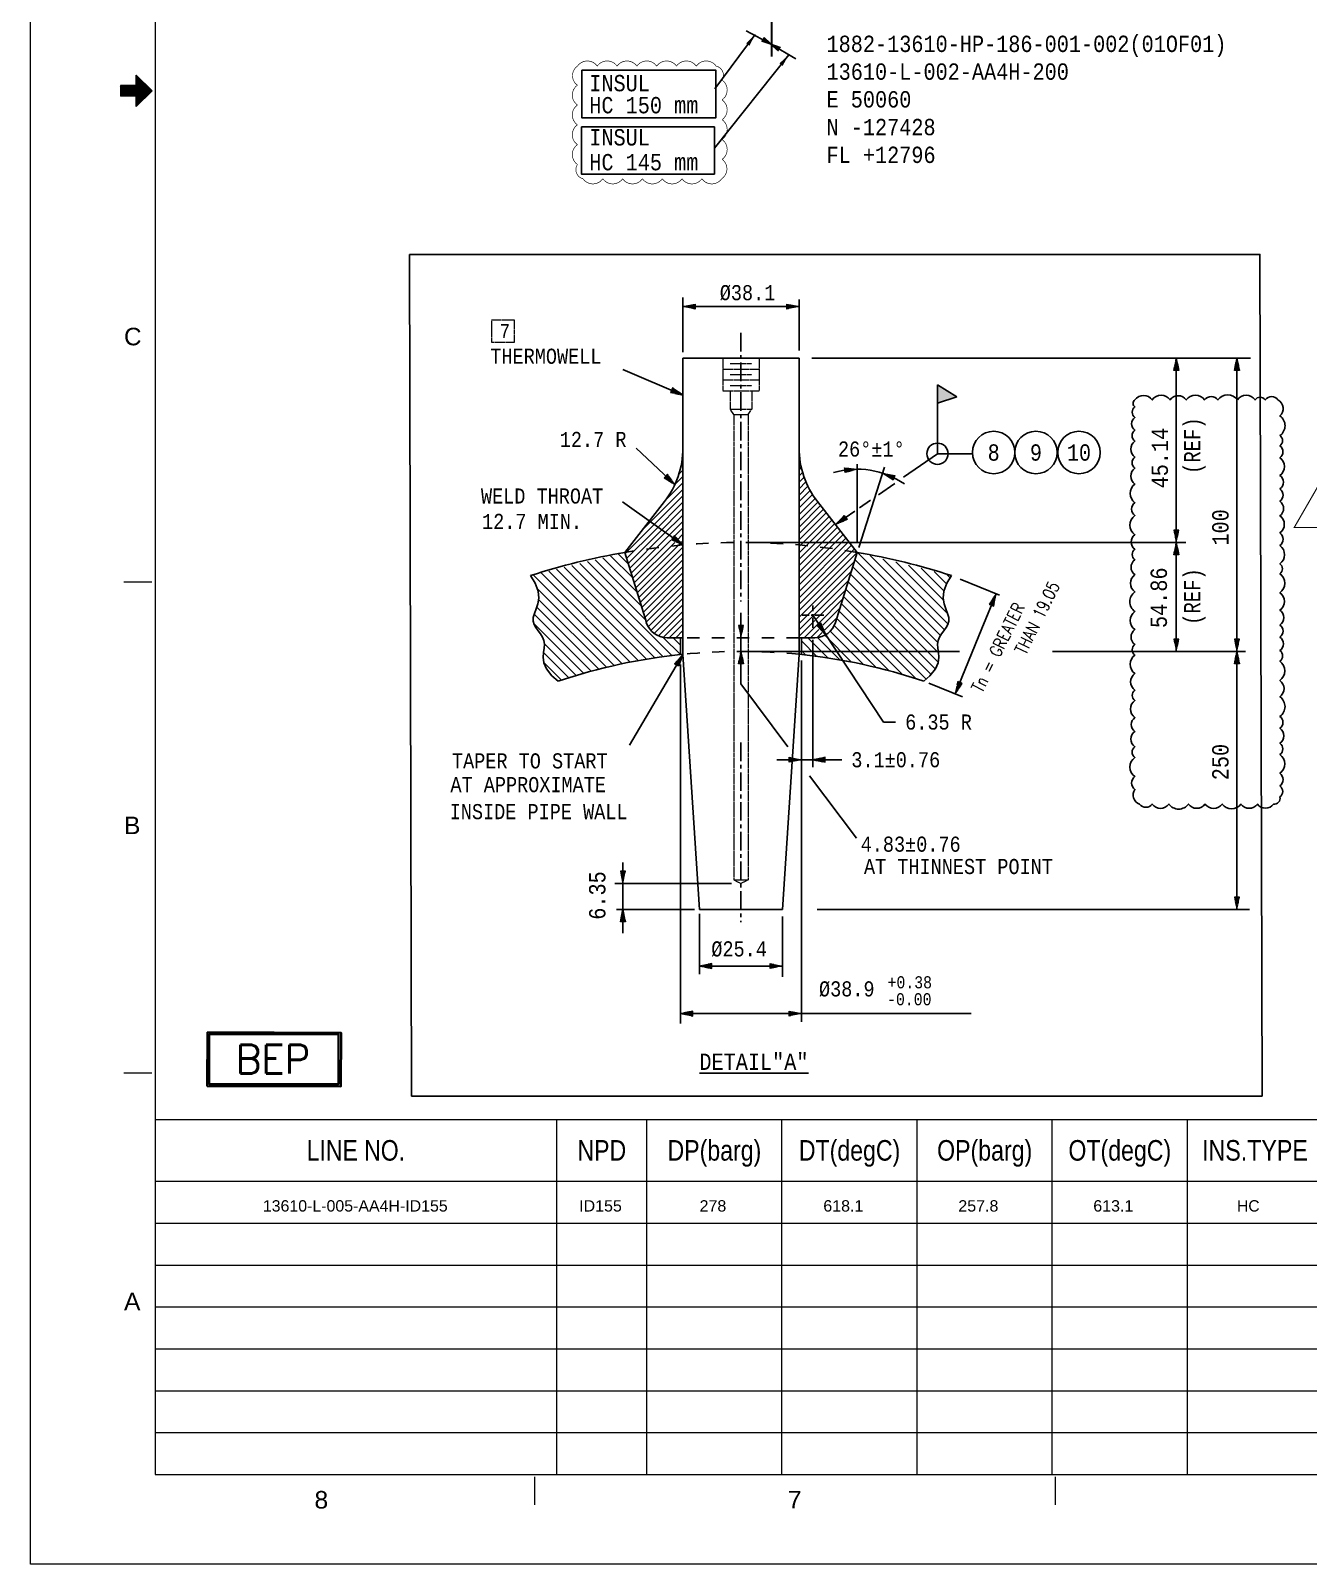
# Model space of a CAD drawing. Header units: inches. Extents: x 1131 to 1972, y 12 to 606.
# Drawn here: x 1131.3 to 1389.2, y 12.5 to 322.1 of the extents above; entities that cross this region are included whole.
import ezdxf
from ezdxf.enums import TextEntityAlignment as Align

# ---------------------------------------------------------------- set-up
doc = ezdxf.new("R2010")
doc.units = ezdxf.units.IN
doc.header["$MEASUREMENT"] = 0
for name, pattern in [('CENTER', [2, 1.25, -0.25, 0.25, -0.25]), ('Dashed', [4.18782, 2.09391, -2.09391]), ('Solid', [1, 1, 0])]:
    doc.linetypes.add(name, pattern=pattern)
for name, color, linetype in [('1', 7, 'Continuous'), ('2', 2, 'Continuous'), ('3', 7, 'Continuous'), ('4', 7, 'Continuous'), ('BG 0 -1', 7, 'Continuous'), ('BG BG BG BG BG 2', 7, 'Continuous'), ('BG BG BG BG TITLETEXT', 7, 'Continuous'), ('Border', 7, 'Continuous'), ('DIM-LINES', 7, 'Continuous'), ('DIM-TEXT', 7, 'Continuous'), ('DIMLINES', 7, 'Continuous'), ('ISO-TEXT', 7, 'Continuous'), ('ISOTEXT', 7, 'Continuous'), ('NOZZLES', 7, 'Continuous'), ('Rev.4', 6, 'Continuous')]:
    doc.layers.add(name, color=color, linetype=linetype)
for name, color, linetype, lineweight in [('materialLabel', 2, 'Solid', 13), ('message', 2, 'Solid', 13), ('weldCyanLabel', 4, 'Solid', 13), ('weldDimension', 2, 'Solid', 13)]:
    doc.layers.add(name, color=color, linetype=linetype, lineweight=lineweight)
doc.styles.add('Arial', font='arial.ttf')
doc.styles.add('fixedText', font='MONOTXT8.shx', dxfattribs={"width": 0.85})
doc.styles.add('MONOTXT', font='MONOTXT.shx', dxfattribs={"width": 0.8})
doc.styles.add('ROMANS', font='romans.shx', dxfattribs={"width": 0.8})
doc.styles.get("Standard").update_dxf_attribs({"font": 'arial.ttf'})
doc.styles.add('txt.shx', font='txt.shx')
doc.dimstyles.new('ISO-25', dxfattribs={"dimtxt": 2.5, "dimasz": 2.5, "dimexe": 1.25, "dimexo": 0.625, "dimtad": 1, "dimtxsty": 'Standard', "dimcen": 2.5, "dimclre": 4, "dimadec": 0, "dimazin": 0, "dimtfac": 1, "dimtmove": 0, "dimatfit": 3, "dimfxl": 1, "dimarcsym": 0})

msp = doc.modelspace()

# ---------------------------------------------------------------- hatches: boundary and pattern name
at = {"layer": '2'}
for points in [[(1278.97, 319.97), (1280.81, 319.33), (1279.37, 320.61)], [(1282.57, 318.69), (1280.73, 319.33), (1282.17, 318.05)]]:
    msp.add_hatch(color=4, dxfattribs=at).paths.add_polyline_path(points)
h = msp.add_hatch(color=2, dxfattribs=at)
h.dxf.hatch_style = 1
h.paths.add_polyline_path([(1318.29, 248.14), (1314.37, 250.6), (1314.37, 246.87)])
at = {"layer": '4', "lineweight": 25}
msp.add_hatch(color=4, dxfattribs=at).paths.add_polyline_path([(1291.83, 200.06), (1290.74, 202.5), (1290.01, 202.01)])

# ---------------------------------------------------------------- linework, layer by layer
at = {"color": 4, "linetype": 'Continuous', "lineweight": 25}
for p, q in [((1254.78, 221.28), (1255.49, 221.99)), ((1262.82, 199.53), (1262.97, 199.67))]:
    msp.add_line(p, q, dxfattribs=at)
at = {"layer": '1', "color": 1, "linetype": 'CENTER', "lineweight": 25, "ltscale": 3}
for p, q in [((1274.7, 261.07), (1274.7, 206.86)), ((1274.7, 178.35), (1274.7, 142.13))]:
    msp.add_line(p, q, dxfattribs=at)
at = {"layer": '2', "color": 4}
for p, q in [((1275.77, 322.05), (1280.81, 319.33)), ((1280.81, 319.33), (1278.97, 319.97)), ((1279.37, 320.61), (1280.81, 319.33)), ((1280.73, 319.33), (1282.57, 318.69)), ((1282.17, 318.05), (1280.73, 319.33)), ((1280.73, 319.33), (1285.77, 316.37)), ((1314.37, 236.65), (1314.37, 250.6)), ((1314.37, 250.6), (1318.29, 248.14)), ((1318.29, 248.14), (1314.37, 246.87)), ((1250.85, 154.16), (1250.85, 139.9))]:
    msp.add_line(p, q, dxfattribs=at)
at = {"layer": '2', "color": 2}
for p, q in [((1272.8, 149.92), (1249.26, 149.92)), ((1265.3, 144.66), (1249.57, 144.66))]:
    msp.add_line(p, q, dxfattribs=at)
at = {"layer": '2', "color": 4, "const_width": 0.3}
for points in [[(1278.97, 319.97), (1280.81, 319.33), (1279.37, 320.61)], [(1282.57, 318.69), (1280.73, 319.33), (1282.17, 318.05)]]:
    msp.add_lwpolyline(points, close=True, dxfattribs=at)
at = {"layer": '2', "color": 4}
for points in [[(1242.55, 314.07), (1269.62, 314.07), (1269.62, 304.48), (1242.55, 304.48)], [(1242.48, 302.62), (1269.33, 302.62), (1269.33, 293.1), (1242.48, 293.1)]]:
    msp.add_lwpolyline(points, close=True, dxfattribs=at)
at = {"layer": '2'}
msp.add_lwpolyline([(1207.75, 276.91), (1379.48, 276.91), (1379.91, 107), (1208.18, 107)], close=True, dxfattribs=at)
at = {"layer": '2', "color": 4}
for centre in [(1325.72, 236.91), (1334.25, 236.91), (1342.94, 236.91)]:
    msp.add_circle(centre, 4.29, dxfattribs=at)
at = {"layer": '3', "color": 3, "lineweight": 25}
for p, q in [((1262.97, 255.95), (1286.43, 255.95)), ((1262.97, 196.17), (1262.97, 255.95)), ((1286.43, 196.17), (1286.43, 255.95)), ((1251.24, 216.75), (1255.59, 202.63)), ((1298.16, 216.75), (1293.8, 202.63)), ((1262.97, 199.53), (1259.79, 199.53)), ((1262.49, 196.13), (1262.49, 199.53)), ((1289.6, 199.53), (1286.43, 199.53)), ((1286.91, 196.13), (1286.91, 199.53)), ((1262.97, 196.17), (1266.31, 144.66)), ((1286.43, 196.17), (1283.08, 144.66)), ((1283.08, 144.66), (1266.31, 144.66))]:
    msp.add_line(p, q, dxfattribs=at)
at = {"layer": '3', "color": 2, "linetype": 'Dashed', "lineweight": 25, "ltscale": 1.2}
msp.add_line((1286.43, 199.53), (1262.97, 199.53), dxfattribs=at)
at = {"layer": '3', "color": 3, "lineweight": 25}
for centre, radius, start, end in [((1274.7, 80.48), 138.28, 99.7677, 107.8916), ((1274.7, 80.48), 138.28, 72.1084, 80.2323), ((1259.79, 203.92), 4.4, 197.1338, 270), ((1289.6, 203.92), 4.4, 270, 342.8662), ((1274.7, 80.48), 116.29, 95.7896, 108.5213), ((1274.7, 80.48), 116.29, 71.4787, 84.2104)]:
    msp.add_arc(centre, radius, start, end, dxfattribs=at)
at = {"layer": '3', "color": 2, "linetype": 'Dashed', "lineweight": 25, "ltscale": 1.2}
for radius, start, end in [(138.28, 80.2323, 99.7677), (116.29, 84.2104, 95.7896)]:
    msp.add_arc((1274.7, 80.48), radius, start, end, dxfattribs=at)
at = {"layer": '4', "color": 2}
for p, q in [((1262.97, 257.16), (1262.97, 268.19)), ((1286.43, 257.51), (1286.43, 267.81)), ((1318.97, 211.34), (1326.92, 208.11)), ((1289.19, 199.08), (1289.19, 173.4)), ((1262.49, 194.15), (1262.49, 121.68)), ((1286.91, 194.96), (1286.91, 122.02)), ((1312.65, 190.33), (1319.39, 187.6)), ((1266.31, 143.76), (1266.31, 131.63)), ((1283.08, 143.28), (1283.08, 131.1))]:
    msp.add_line(p, q, dxfattribs=at)
at = {"layer": '4', "color": 4, "lineweight": 25}
for p, q in [((1262.97, 266.37), (1286.43, 266.37)), ((1262.85, 235.83), (1262.97, 235.95)), ((1286.43, 236.09), (1286.51, 236.17)), ((1307.54, 231.91), (1314.37, 236.65)), ((1262.16, 232.55), (1262.97, 233.36)), ((1262.61, 234.3), (1262.97, 234.65)), ((1286.43, 234.79), (1286.65, 235.02)), ((1286.43, 233.5), (1286.86, 233.93)), ((1286.43, 232.2), (1287.13, 232.9)), ((1255.49, 221.99), (1262.97, 229.47)), ((1259.39, 227.19), (1262.97, 230.77)), ((1261.34, 230.44), (1262.97, 232.06)), ((1286.43, 230.91), (1287.45, 231.92)), ((1286.43, 229.61), (1287.81, 230.99)), ((1286.43, 228.32), (1288.21, 230.1)), ((1286.43, 227.02), (1288.66, 229.25)), ((1302.43, 228.36), (1305.77, 230.68)), ((1251.24, 216.75), (1259.24, 226.99)), ((1256.35, 221.56), (1262.97, 228.17)), ((1257.21, 221.13), (1262.97, 226.88)), ((1286.43, 225.73), (1289.14, 228.44)), ((1286.43, 224.43), (1289.66, 227.66)), ((1286.43, 223.13), (1290.21, 226.92)), ((1286.43, 221.84), (1290.78, 226.19)), ((1298.16, 216.75), (1290.16, 226.99)), ((1298.63, 225.72), (1300.86, 227.27)), ((1258.08, 220.7), (1262.97, 225.58)), ((1258.94, 220.26), (1262.97, 224.29)), ((1259.81, 219.83), (1262.97, 222.99)), ((1286.43, 220.54), (1291.35, 225.46)), ((1286.43, 219.25), (1291.92, 224.74)), ((1286.43, 217.95), (1292.49, 224.01)), ((1286.43, 216.66), (1293.05, 223.28)), ((1293.78, 222.35), (1297.65, 225.04)), ((1251.31, 216.52), (1256.35, 221.56)), ((1251.61, 215.53), (1257.21, 221.13)), ((1251.92, 214.54), (1258.08, 220.7)), ((1252.23, 213.55), (1258.94, 220.26)), ((1252.53, 212.56), (1259.81, 219.83)), ((1260.97, 219.7), (1262.97, 221.7)), ((1261.72, 219.16), (1262.97, 220.4)), ((1286.43, 215.36), (1293.62, 222.55)), ((1286.43, 214.07), (1294.19, 221.83)), ((1286.43, 212.77), (1294.76, 221.1)), ((1286.43, 211.47), (1295.33, 220.37)), ((1252.84, 211.57), (1260.51, 219.24)), ((1253.14, 210.58), (1261.32, 218.76)), ((1253.45, 209.59), (1262.32, 218.45)), ((1253.75, 208.6), (1262.97, 217.81)), ((1262.47, 218.61), (1262.97, 219.11)), ((1286.43, 210.18), (1295.89, 219.65)), ((1286.43, 208.88), (1296.46, 218.92)), ((1286.43, 207.59), (1297.03, 218.19)), ((1286.43, 206.29), (1297.6, 217.46)), ((1286.43, 205), (1298.15, 216.71)), ((1314.98, 199.95), (1298.19, 216.74)), ((1257.29, 195.46), (1239.01, 213.74)), ((1258.99, 195.7), (1240.57, 214.12)), ((1260.71, 195.92), (1242.13, 214.51)), ((1255.43, 203.15), (1243.69, 214.89)), ((1254.56, 205.96), (1245.25, 215.28)), ((1253.7, 208.77), (1246.81, 215.66)), ((1252.83, 211.58), (1248.37, 216.04)), ((1251.97, 214.39), (1249.93, 216.43)), ((1254.06, 207.61), (1262.97, 216.51)), ((1254.36, 206.61), (1262.97, 215.22)), ((1254.67, 205.62), (1262.97, 213.92)), ((1286.43, 203.7), (1297.57, 214.84)), ((1314.58, 196.47), (1297.25, 213.8)), ((1314.42, 198.57), (1297.71, 215.29)), ((1315.77, 201.11), (1300.78, 216.1)), ((1316.48, 202.35), (1303.36, 215.47)), ((1316.44, 204.33), (1305.94, 214.83)), ((1315.58, 207.13), (1308.51, 214.19)), ((1232.22, 212.07), (1233.17, 210.55)), ((1250.71, 194.27), (1232.74, 212.24)), ((1233.17, 210.55), (1233.75, 208.93)), ((1252.33, 194.6), (1234.33, 212.59)), ((1253.96, 194.9), (1235.89, 212.97)), ((1255.62, 195.19), (1237.45, 213.36)), ((1254.97, 204.63), (1262.97, 212.63)), ((1255.28, 203.64), (1262.97, 211.33)), ((1286.43, 202.41), (1296.99, 212.97)), ((1286.43, 201.11), (1296.41, 211.1)), ((1313.93, 193.23), (1296.33, 210.83)), ((1314.5, 194.61), (1296.79, 212.32)), ((1315.67, 208.99), (1311.09, 213.56)), ((1316.18, 210.42), (1313.67, 212.92)), ((1316.23, 210.55), (1315.65, 208.93)), ((1317.18, 212.07), (1316.23, 210.55)), ((1316.91, 211.63), (1316.25, 212.29)), ((1249.12, 193.92), (1233.55, 209.49)), ((1233.87, 207.54), (1233.69, 206.35)), ((1233.75, 208.93), (1233.87, 207.54)), ((1255.58, 202.65), (1262.97, 210.04)), ((1255.97, 201.75), (1262.97, 208.74)), ((1256.51, 200.99), (1262.97, 207.45)), ((1289.94, 203.32), (1295.84, 209.22)), ((1312.11, 191.17), (1295.42, 207.86)), ((1313.09, 192.13), (1295.87, 209.35)), ((1315.65, 208.93), (1315.52, 207.54)), ((1315.52, 207.54), (1315.7, 206.35)), ((1323.34, 201.39), (1326.19, 208.41)), ((1232.99, 204.43), (1232.75, 203.63)), ((1233.35, 205.33), (1232.99, 204.43)), ((1233.69, 206.35), (1233.35, 205.33)), ((1245.98, 193.17), (1233.47, 205.68)), ((1247.54, 193.55), (1233.83, 207.26)), ((1257.19, 200.38), (1262.97, 206.15)), ((1258.01, 199.9), (1262.97, 204.85)), ((1274.7, 199.53), (1274.7, 204.57)), ((1289.19, 206.01), (1289.19, 204.86)), ((1290.45, 202.54), (1295.26, 207.35)), ((1291.24, 202.03), (1294.68, 205.48)), ((1307.28, 192.11), (1294.5, 204.89)), ((1310.08, 191.26), (1294.96, 206.38)), ((1315.7, 206.35), (1316.04, 205.33)), ((1316.04, 205.33), (1316.41, 204.43)), ((1316.41, 204.43), (1316.64, 203.63)), ((1232.75, 203.63), (1232.75, 202.9)), ((1232.75, 202.9), (1232.96, 202.22)), ((1242.92, 192.34), (1232.92, 202.34)), ((1244.44, 192.76), (1232.94, 204.27)), ((1232.96, 202.22), (1233.31, 201.57)), ((1233.31, 201.57), (1233.74, 200.94)), ((1259.01, 199.6), (1262.97, 203.56)), ((1260.23, 199.53), (1262.97, 202.26)), ((1286.43, 199.82), (1289.58, 202.97)), ((1288.46, 204.05), (1287.06, 204.05)), ((1287.44, 199.53), (1290.19, 202.28)), ((1289.52, 204.05), (1288.88, 204.05)), ((1289.19, 204.31), (1289.19, 203.8)), ((1289.19, 204.05), (1303.48, 182.45)), ((1289.19, 203.56), (1289.19, 201.53)), ((1291.43, 204.05), (1289.7, 204.05)), ((1290.74, 202.5), (1290.01, 202.01)), ((1290.01, 202.01), (1291.83, 200.06)), ((1291.61, 201.11), (1294.1, 203.6)), ((1301.98, 193.52), (1293.54, 201.97)), ((1304.59, 192.86), (1294.04, 203.4)), ((1316.09, 201.57), (1315.65, 200.94)), ((1316.44, 202.22), (1316.09, 201.57)), ((1316.64, 202.9), (1316.44, 202.22)), ((1316.64, 203.63), (1316.64, 202.9)), ((1317.97, 188.17), (1323.34, 201.39)), ((1233.74, 200.94), (1234.19, 200.3)), ((1234.19, 200.3), (1234.6, 199.65)), ((1234.6, 199.65), (1234.9, 198.97)), ((1234.9, 198.97), (1235.03, 198.24)), ((1235.03, 198.24), (1234.97, 197.44)), ((1241.41, 191.9), (1235.02, 198.3)), ((1262.46, 196.12), (1258.98, 199.6)), ((1262.49, 198.04), (1261, 199.53)), ((1261.53, 199.53), (1262.97, 200.97)), ((1274.7, 190.2), (1274.7, 199.53)), ((1290.03, 195.75), (1286.91, 198.88)), ((1292.3, 195.43), (1288.2, 199.53)), ((1288.73, 199.53), (1290.41, 201.21)), ((1290.05, 199.55), (1291.1, 200.6)), ((1294.63, 195.05), (1290.12, 199.56)), ((1297.01, 194.61), (1291.61, 200.01)), ((1299.46, 194.1), (1292.73, 200.83)), ((1314.49, 198.97), (1314.36, 198.24)), ((1314.36, 198.24), (1314.43, 197.44)), ((1314.8, 199.65), (1314.49, 198.97)), ((1315.2, 200.3), (1314.8, 199.65)), ((1315.65, 200.94), (1315.2, 200.3)), ((1234.82, 196.56), (1234.75, 195.58)), ((1234.75, 195.58), (1234.91, 194.48)), ((1234.97, 197.44), (1234.82, 196.56)), ((1239.93, 191.45), (1234.82, 196.55)), ((1287.82, 196.03), (1286.91, 196.93)), ((1314.43, 197.44), (1314.57, 196.56)), ((1314.64, 195.58), (1314.48, 194.48)), ((1314.57, 196.56), (1314.64, 195.58)), ((1238.46, 190.98), (1234.91, 194.53)), ((1234.91, 194.48), (1235.46, 193.23)), ((1235.46, 193.23), (1236.54, 191.83)), ((1235.46, 193.23), (1236.54, 191.83)), ((1313.94, 193.23), (1312.85, 191.83)), ((1314.48, 194.48), (1313.94, 193.23)), ((1236.54, 191.83), (1237.76, 190.74)), ((1236.54, 191.83), (1237.76, 190.74)), ((1312.85, 191.83), (1311.64, 190.74)), ((1281.95, 174.9), (1295.03, 174.9))]:
    msp.add_line(p, q, dxfattribs=at)
at = {"layer": '4', "lineweight": 25}
for p, q in [((1262.96, 237.23), (1262.97, 237.24)), ((1286.43, 237.39), (1286.43, 237.39))]:
    msp.add_line(p, q, dxfattribs=at)
at = {"layer": '4', "color": 2, "lineweight": 25}
for p, q in [((1314.37, 236.65), (1321.44, 236.65)), ((1298.16, 218.58), (1298.16, 234.58)), ((1298.48, 217.75), (1303.65, 233.95))]:
    msp.add_line(p, q, dxfattribs=at)
at = {"layer": '4', "color": 4}
for p, q in [((1274.7, 190.2), (1284.18, 177.48)), ((1303.48, 182.45), (1305.87, 182.45)), ((1288.51, 171.68), (1298, 159.06)), ((1266.31, 133.26), (1283.08, 133.26)), ((1262.49, 123.66), (1321.17, 123.66))]:
    msp.add_line(p, q, dxfattribs=at)
at = {"layer": '4', "color": 4, "lineweight": 25}
msp.add_lwpolyline([(1291.83, 200.06), (1290.74, 202.5), (1290.01, 202.01)], close=True, dxfattribs=at)
at = {"layer": '4', "color": 4}
for points in [[(1193.95, 119.8), (1193.91, 108.95), (1166.93, 109.03), (1166.96, 119.88)], [(1193.43, 119.51), (1193.43, 109.38), (1167.33, 109.38), (1167.33, 119.51)]]:
    msp.add_lwpolyline(points, close=True, dxfattribs=at)
at = {"layer": '4', "color": 2, "lineweight": 25}
msp.add_circle((1314.37, 236.65), 2.15, dxfattribs=at)
at = {"layer": '4', "color": 4, "lineweight": 25}
for centre, radius, start, end in [((1245.38, 237.82), 17.59, 322.0058, 0), ((1304.02, 237.82), 17.59, 180, 217.9942), ((1298.16, 216.75), 16.79, 55.3738, 106.578)]:
    msp.add_arc(centre, radius, start, end, dxfattribs=at)
at = {"layer": 'BG 0 -1', "color": 7, "linetype": 'Continuous', "lineweight": 9}
for p, q in [((1131.28, 12.49), (1131.28, 606.49)), ((1156.4, 589.24), (1156.4, 30.6)), ((1152.6, 313.1), (1155.79, 309.92)), ((1152.6, 310.98), (1152.6, 313.1)), ((1152.6, 313), (1152.65, 313.05)), ((1152.6, 312.88), (1152.72, 312.99)), ((1152.6, 312.75), (1152.78, 312.92)), ((1152.6, 312.62), (1152.84, 312.86)), ((1152.6, 312.5), (1152.9, 312.8)), ((1152.6, 312.37), (1152.97, 312.74)), ((1152.6, 312.25), (1153.03, 312.67)), ((1149.42, 309.44), (1150.96, 310.98)), ((1149.42, 309.32), (1151.08, 310.98)), ((1149.42, 309.19), (1151.21, 310.98)), ((1149.42, 309.07), (1151.33, 310.98)), ((1149.42, 308.94), (1151.46, 310.98)), ((1149.42, 310.98), (1149.42, 308.86)), ((1149.42, 310.94), (1149.46, 310.98)), ((1149.42, 310.82), (1149.58, 310.98)), ((1149.42, 310.69), (1149.71, 310.98)), ((1149.42, 310.57), (1149.83, 310.98)), ((1149.42, 310.44), (1149.96, 310.98)), ((1149.42, 310.32), (1150.08, 310.98)), ((1149.42, 310.19), (1150.21, 310.98)), ((1149.42, 310.07), (1150.33, 310.98)), ((1149.42, 309.94), (1150.46, 310.98)), ((1149.42, 309.82), (1150.58, 310.98)), ((1149.42, 309.69), (1150.71, 310.98)), ((1149.42, 309.57), (1150.83, 310.98)), ((1152.6, 310.98), (1149.42, 310.98)), ((1149.46, 308.86), (1151.58, 310.98)), ((1149.58, 308.86), (1151.71, 310.98)), ((1149.71, 308.86), (1151.83, 310.98)), ((1149.83, 308.86), (1151.96, 310.98)), ((1149.96, 308.86), (1152.08, 310.98)), ((1150.08, 308.86), (1152.21, 310.98)), ((1150.21, 308.86), (1152.33, 310.98)), ((1150.33, 308.86), (1152.46, 310.98)), ((1150.46, 308.86), (1152.58, 310.98)), ((1150.58, 308.86), (1153.72, 311.99)), ((1150.71, 308.86), (1153.78, 311.92)), ((1150.83, 308.86), (1153.84, 311.86)), ((1150.96, 308.86), (1153.9, 311.8)), ((1151.08, 308.86), (1153.97, 311.74)), ((1151.21, 308.86), (1154.03, 311.67)), ((1151.33, 308.86), (1154.09, 311.61)), ((1151.46, 308.86), (1154.15, 311.55)), ((1151.58, 308.86), (1154.22, 311.49)), ((1151.71, 308.86), (1154.28, 311.42)), ((1151.83, 308.86), (1154.34, 311.36)), ((1151.96, 308.86), (1154.4, 311.3)), ((1152.08, 308.86), (1154.47, 311.24)), ((1152.21, 308.86), (1154.53, 311.17)), ((1152.33, 308.86), (1154.59, 311.11)), ((1152.46, 308.86), (1154.65, 311.05)), ((1152.58, 308.86), (1154.72, 310.99)), ((1152.6, 312.12), (1153.09, 312.61)), ((1152.6, 312), (1153.15, 312.55)), ((1152.6, 311.87), (1153.22, 312.49)), ((1152.6, 311.75), (1153.28, 312.42)), ((1152.6, 311.62), (1153.34, 312.36)), ((1152.6, 311.5), (1153.4, 312.3)), ((1152.6, 311.37), (1153.47, 312.24)), ((1152.6, 311.25), (1153.53, 312.17)), ((1152.6, 311.12), (1153.59, 312.11)), ((1152.6, 311), (1153.65, 312.05)), ((1152.6, 308.75), (1154.78, 310.92)), ((1152.6, 308.62), (1154.84, 310.86)), ((1152.6, 308.5), (1154.9, 310.8)), ((1152.6, 308.37), (1154.97, 310.74)), ((1152.6, 308.25), (1155.03, 310.67)), ((1152.6, 308.12), (1155.09, 310.61)), ((1152.6, 308), (1155.15, 310.55)), ((1152.6, 307.87), (1155.22, 310.49)), ((1152.6, 307.75), (1155.28, 310.42)), ((1152.6, 307.62), (1155.34, 310.36)), ((1152.6, 307.5), (1155.4, 310.3)), ((1152.6, 307.37), (1155.47, 310.24)), ((1152.6, 307.25), (1155.53, 310.17)), ((1152.6, 307.12), (1155.59, 310.11)), ((1152.6, 307), (1155.65, 310.05)), ((1152.6, 306.87), (1155.72, 309.99)), ((1152.6, 306.75), (1155.78, 309.92)), ((1155.79, 309.92), (1152.6, 306.73)), ((1152.6, 308.86), (1149.42, 308.86)), ((1152.6, 306.73), (1152.6, 308.86)), ((1155.77, 210.77), (1150.11, 210.77)), ((1155.77, 111.63), (1150.11, 111.63)), ((1156.4, 30.6), (1947.22, 30.6)), ((1232.98, 30.17), (1232.98, 24.51)), ((1338.11, 30.17), (1338.11, 24.51)), ((1972.28, 12.49), (1131.28, 12.49))]:
    msp.add_line(p, q, dxfattribs=at)
at = {"layer": 'BG BG BG BG BG 2', "color": 2, "linetype": 'Continuous', "lineweight": 15}
for p, q in [((1554.37, 102.2), (1156.4, 102.2)), ((1237.51, 30.6), (1237.51, 102.2)), ((1255.69, 30.6), (1255.69, 102.2)), ((1282.97, 30.6), (1282.97, 102.2)), ((1310.26, 30.6), (1310.26, 102.2)), ((1337.54, 30.6), (1337.54, 102.2)), ((1364.82, 30.6), (1364.82, 102.2)), ((1554.37, 89.73), (1156.4, 89.73)), ((1554.37, 81.28), (1156.4, 81.28)), ((1554.37, 72.83), (1156.4, 72.83)), ((1554.37, 64.38), (1156.4, 64.38)), ((1554.37, 55.93), (1156.4, 55.93)), ((1554.37, 47.47), (1156.4, 47.47)), ((1554.37, 39.02), (1156.4, 39.02))]:
    msp.add_line(p, q, dxfattribs=at)
at = {"layer": 'Border', "color": 2}
for p, q in [((1289.02, 255.95), (1377.59, 255.95)), ((1277.72, 218.75), (1364.54, 218.75)), ((1275.9, 196.77), (1318.82, 196.77)), ((1337.56, 196.77), (1376.53, 196.77)), ((1290.11, 144.66), (1377.38, 144.66))]:
    msp.add_line(p, q, dxfattribs=at)
at = {"layer": 'Border', "color": 4}
for p, q in [((1362.59, 255.95), (1362.59, 196.77)), ((1374.83, 255.95), (1374.83, 144.66))]:
    msp.add_line(p, q, dxfattribs=at)
for points in [[(1261.34, 230.44), (1253.54, 237.78)], [(1262.97, 218.26), (1250.76, 226.94)], [(1262.97, 196.17), (1252.21, 177.86)]]:
    msp.add_lwpolyline(points, dxfattribs=at)
at = {"layer": 'DIM-LINES', "color": 4}
msp.add_line((1250.87, 253.66), (1262.97, 248.5), dxfattribs=at)
at = {"layer": 'DIMLINES', "color": 2, "linetype": 'Continuous', "lineweight": 30}
msp.add_line((1280.85, 342.78), (1280.85, 316.86), dxfattribs=at)
at = {"layer": 'materialLabel', "color": 4, "flags": 128}
msp.add_lwpolyline([(1224.41, 259.14), (1224.41, 263.69), (1228.87, 263.69), (1228.87, 259.14)], close=True, dxfattribs=at)
at = {"layer": 'NOZZLES', "color": 4, "linetype": 'Continuous', "lineweight": 35}
for points in [[(1166.96, 119.88), (1193.95, 119.8), (1193.91, 108.95), (1166.93, 109.03)], [(1167.33, 119.51), (1193.43, 119.51), (1193.43, 109.38), (1167.33, 109.38)]]:
    msp.add_lwpolyline(points, close=True, dxfattribs=at)
at = {"layer": 'Rev.4', "color": 1, "const_width": 0.132}
msp.add_lwpolyline([(1241.68, 314.9, -0.520567), (1245.68, 314.9, -0.520567), (1249.68, 314.9, -0.520567), (1253.68, 314.9, -0.520567), (1257.68, 314.9, -0.520567), (1261.68, 314.9, -0.520567), (1265.68, 314.9, -0.520567), (1269.68, 314.9, -0.520567), (1270.87, 312.09, -0.520567), (1270.87, 308.09, -0.520567), (1270.87, 304.09, -0.520567), (1270.87, 300.09, -0.520567), (1270.87, 296.09, -0.520567), (1270.8, 292.17, -0.520567), (1266.8, 292.17, -0.520567), (1262.8, 292.17, -0.520567), (1258.8, 292.17, -0.520567), (1254.8, 292.17, -0.520567), (1250.8, 292.17, -0.520567), (1246.8, 292.17, -0.520567), (1242.8, 292.17, -0.520567), (1241.68, 295.05, -0.520567), (1241.68, 299.05, -0.520567), (1241.68, 303.05, -0.520567), (1241.68, 307.05, -0.520567), (1241.68, 311.05, -0.520567)], format="xyb", close=True, dxfattribs=at)
at = {"layer": 'Rev.4', "color": 1, "const_width": 0.238}
msp.add_lwpolyline([(1395.42, 237.41), (1386.4, 221.78), (1404.4, 221.78)], close=True, dxfattribs=at)
at = {"layer": 'weldCyanLabel', "color": 2}
for p, q in [((1271.03, 255.95), (1271.03, 249.36)), ((1272.5, 254.85), (1276.9, 254.85)), ((1278.36, 255.95), (1278.36, 249.36)), ((1271.03, 253.75), (1278.36, 253.75)), ((1271.03, 251.55), (1278.36, 251.55)), ((1272.5, 252.65), (1276.9, 252.65)), ((1271.03, 249.36), (1278.36, 249.36)), ((1272.5, 250.45), (1276.9, 250.45)), ((1272.5, 249.36), (1272.5, 245.69)), ((1276.9, 249.36), (1276.9, 245.69)), ((1272.5, 245.69), (1276.9, 245.69)), ((1273.23, 244.59), (1272.5, 245.69)), ((1273.23, 244.59), (1276.16, 244.59)), ((1273.23, 244.59), (1273.23, 150.66)), ((1276.16, 244.59), (1276.9, 245.69)), ((1276.16, 244.59), (1276.16, 150.66)), ((1273.23, 150.66), (1276.16, 150.66)), ((1273.23, 150.66), (1274.7, 149.92)), ((1276.16, 150.66), (1274.7, 149.92))]:
    msp.add_line(p, q, dxfattribs=at)
at = {"layer": 'weldCyanLabel'}
for p, q in [((1273.23, 241.71), (1273.23, 241.63)), ((1276.16, 241.71), (1276.16, 241.63)), ((1276.16, 241.71), (1276.16, 241.63))]:
    msp.add_line(p, q, dxfattribs=at)
at = {"layer": 'weldDimension', "color": 4, "flags": 128}
for points in [[(1262.97, 266.37), (1265.46, 266.87), (1265.46, 265.87), (1262.97, 266.37), (1263.46, 266.37), (1265.46, 266.77), (1265.46, 265.97), (1263.46, 266.37), (1263.96, 266.37), (1265.46, 266.67), (1265.46, 266.07), (1263.96, 266.37), (1264.46, 266.37), (1265.46, 266.57), (1265.46, 266.17), (1264.46, 266.37), (1264.96, 266.37), (1265.46, 266.47), (1265.46, 266.27), (1264.96, 266.37)], [(1286.43, 266.37), (1283.94, 265.87), (1283.94, 266.87), (1286.43, 266.37), (1285.93, 266.37), (1283.94, 265.97), (1283.94, 266.77), (1285.93, 266.37), (1285.43, 266.37), (1283.94, 266.07), (1283.94, 266.67), (1285.43, 266.37), (1284.93, 266.37), (1283.94, 266.17), (1283.94, 266.57), (1284.93, 266.37), (1284.43, 266.37), (1283.94, 266.27), (1283.94, 266.47), (1284.43, 266.37)], [(1362.59, 255.95), (1363.09, 253.46), (1362.1, 253.46), (1362.59, 255.95), (1362.59, 255.45), (1362.99, 253.46), (1362.2, 253.46), (1362.59, 255.45), (1362.59, 254.95), (1362.89, 253.46), (1362.3, 253.46), (1362.59, 254.95), (1362.59, 254.46), (1362.79, 253.46), (1362.4, 253.46), (1362.59, 254.46), (1362.59, 253.96), (1362.69, 253.46), (1362.49, 253.46), (1362.59, 253.96)], [(1374.83, 255.95), (1375.33, 253.46), (1374.33, 253.46), (1374.83, 255.95), (1374.83, 255.45), (1375.23, 253.46), (1374.43, 253.46), (1374.83, 255.45), (1374.83, 254.95), (1375.13, 253.46), (1374.53, 253.46), (1374.83, 254.95), (1374.83, 254.46), (1375.03, 253.46), (1374.63, 253.46), (1374.83, 254.46), (1374.83, 253.96), (1374.93, 253.46), (1374.73, 253.46), (1374.83, 253.96)], [(1262.97, 248.5), (1260.87, 249.94), (1260.48, 249.03), (1262.97, 248.5), (1262.51, 248.7), (1260.83, 249.85), (1260.52, 249.12), (1262.51, 248.7), (1262.05, 248.89), (1260.79, 249.76), (1260.56, 249.21), (1262.05, 248.89), (1261.59, 249.09), (1260.76, 249.67), (1260.6, 249.3), (1261.59, 249.09), (1261.13, 249.29), (1260.72, 249.58), (1260.64, 249.39), (1261.13, 249.29)], [(1261.34, 230.44), (1259.87, 232.51), (1259.19, 231.78), (1261.34, 230.44), (1260.98, 230.78), (1259.8, 232.43), (1259.25, 231.85), (1260.98, 230.78), (1260.62, 231.12), (1259.73, 232.36), (1259.32, 231.93), (1260.62, 231.12), (1260.25, 231.46), (1259.66, 232.29), (1259.39, 232), (1260.25, 231.46), (1259.89, 231.8), (1259.59, 232.22), (1259.46, 232.07), (1259.89, 231.8)], [(1298.16, 233.54), (1295.71, 232.85), (1295.63, 233.85), (1298.16, 233.54), (1297.66, 233.5), (1295.7, 232.95), (1295.64, 233.75), (1297.66, 233.5), (1297.16, 233.46), (1295.69, 233.05), (1295.65, 233.65), (1297.16, 233.46), (1296.67, 233.42), (1295.69, 233.15), (1295.66, 233.55), (1296.67, 233.42), (1296.17, 233.39), (1295.68, 233.25), (1295.66, 233.45), (1296.17, 233.39)], [(1303.27, 232.74), (1305.76, 232.27), (1305.39, 231.35), (1303.27, 232.74), (1303.73, 232.55), (1305.73, 232.18), (1305.43, 231.44), (1303.73, 232.55), (1304.19, 232.37), (1305.69, 232.09), (1305.47, 231.53), (1304.19, 232.37), (1304.65, 232.18), (1305.65, 231.99), (1305.5, 231.62), (1304.65, 232.18), (1305.12, 231.99), (1305.62, 231.9), (1305.54, 231.72), (1305.12, 231.99)], [(1293.78, 222.35), (1295.55, 224.18), (1296.11, 223.36), (1293.78, 222.35), (1294.19, 222.64), (1295.6, 224.1), (1296.06, 223.44), (1294.19, 222.64), (1294.6, 222.92), (1295.66, 224.02), (1296, 223.52), (1294.6, 222.92), (1295.01, 223.2), (1295.72, 223.93), (1295.94, 223.6), (1295.01, 223.2), (1295.42, 223.49), (1295.77, 223.85), (1295.89, 223.69), (1295.42, 223.49)], [(1262.97, 218.26), (1261.24, 220.12), (1260.66, 219.31), (1262.97, 218.26), (1262.56, 218.55), (1261.18, 220.04), (1260.71, 219.39), (1262.56, 218.55), (1262.16, 218.84), (1261.12, 219.96), (1260.77, 219.47), (1262.16, 218.84), (1261.75, 219.13), (1261.06, 219.88), (1260.83, 219.55), (1261.75, 219.13), (1261.35, 219.42), (1261.01, 219.8), (1260.89, 219.64), (1261.35, 219.42)], [(1362.59, 218.75), (1363.09, 221.25), (1362.1, 221.25), (1362.59, 218.75), (1362.59, 219.25), (1362.99, 221.25), (1362.2, 221.25), (1362.59, 219.25), (1362.59, 219.75), (1362.89, 221.25), (1362.3, 221.25), (1362.59, 219.75), (1362.59, 220.25), (1362.79, 221.25), (1362.4, 221.25), (1362.59, 220.25), (1362.59, 220.75), (1362.69, 221.25), (1362.49, 221.25), (1362.59, 220.75)], [(1362.59, 218.75), (1363.09, 216.26), (1362.1, 216.26), (1362.59, 218.75), (1362.59, 218.26), (1362.99, 216.26), (1362.2, 216.26), (1362.59, 218.26), (1362.59, 217.76), (1362.89, 216.26), (1362.3, 216.26), (1362.59, 217.76), (1362.59, 217.26), (1362.79, 216.26), (1362.4, 216.26), (1362.59, 217.26), (1362.59, 216.76), (1362.69, 216.26), (1362.49, 216.26), (1362.59, 216.76)], [(1326.19, 208.41), (1324.8, 206.28), (1325.72, 205.91), (1326.19, 208.41), (1326, 207.94), (1324.89, 206.24), (1325.63, 205.95), (1326, 207.94), (1325.82, 207.48), (1324.98, 206.21), (1325.54, 205.98), (1325.82, 207.48), (1325.63, 207.02), (1325.07, 206.17), (1325.44, 206.02), (1325.63, 207.02), (1325.45, 206.56), (1325.17, 206.13), (1325.35, 206.06), (1325.45, 206.56)], [(1274.7, 199.53), (1275.2, 202.02), (1274.2, 202.02), (1274.7, 199.53), (1274.7, 200.03), (1275.1, 202.02), (1274.3, 202.02), (1274.7, 200.03), (1274.7, 200.52), (1275, 202.02), (1274.4, 202.02), (1274.7, 200.52), (1274.7, 201.02), (1274.9, 202.02), (1274.5, 202.02), (1274.7, 201.02), (1274.7, 201.52), (1274.8, 202.02), (1274.6, 202.02), (1274.7, 201.52)], [(1362.59, 196.77), (1363.09, 199.26), (1362.1, 199.26), (1362.59, 196.77), (1362.59, 197.27), (1362.99, 199.26), (1362.2, 199.26), (1362.59, 197.27), (1362.59, 197.76), (1362.89, 199.26), (1362.3, 199.26), (1362.59, 197.76), (1362.59, 198.26), (1362.79, 199.26), (1362.4, 199.26), (1362.59, 198.26), (1362.59, 198.76), (1362.69, 199.26), (1362.49, 199.26), (1362.59, 198.76)], [(1374.83, 196.77), (1375.33, 199.26), (1374.33, 199.26), (1374.83, 196.77), (1374.83, 197.27), (1375.23, 199.26), (1374.43, 199.26), (1374.83, 197.27), (1374.83, 197.76), (1375.13, 199.26), (1374.53, 199.26), (1374.83, 197.76), (1374.83, 198.26), (1375.03, 199.26), (1374.63, 199.26), (1374.83, 198.26), (1374.83, 198.76), (1374.93, 199.26), (1374.73, 199.26), (1374.83, 198.76)], [(1262.97, 196.17), (1262.14, 193.77), (1261.28, 194.27), (1262.97, 196.17), (1262.72, 195.74), (1262.06, 193.82), (1261.37, 194.22), (1262.72, 195.74), (1262.46, 195.31), (1261.97, 193.87), (1261.45, 194.17), (1262.46, 195.31), (1262.21, 194.88), (1261.88, 193.92), (1261.54, 194.12), (1262.21, 194.88), (1261.96, 194.45), (1261.8, 193.97), (1261.63, 194.07), (1261.96, 194.45)], [(1274.7, 196.77), (1275.2, 194.28), (1274.2, 194.28), (1274.7, 196.77), (1274.7, 196.27), (1275.1, 194.28), (1274.3, 194.28), (1274.7, 196.27), (1274.7, 195.77), (1275, 194.28), (1274.4, 194.28), (1274.7, 195.77), (1274.7, 195.27), (1274.9, 194.28), (1274.5, 194.28), (1274.7, 195.27), (1274.7, 194.77), (1274.8, 194.28), (1274.6, 194.28), (1274.7, 194.77)], [(1374.83, 196.77), (1375.33, 194.28), (1374.33, 194.28), (1374.83, 196.77), (1374.83, 196.27), (1375.23, 194.28), (1374.43, 194.28), (1374.83, 196.27), (1374.83, 195.77), (1375.13, 194.28), (1374.53, 194.28), (1374.83, 195.77), (1374.83, 195.27), (1375.03, 194.28), (1374.63, 194.28), (1374.83, 195.27), (1374.83, 194.77), (1374.93, 194.28), (1374.73, 194.28), (1374.83, 194.77)], [(1317.97, 188.17), (1319.38, 190.29), (1318.45, 190.67), (1317.97, 188.17), (1318.16, 188.63), (1319.28, 190.33), (1318.55, 190.63), (1318.16, 188.63), (1318.35, 189.09), (1319.19, 190.37), (1318.64, 190.59), (1318.35, 189.09), (1318.54, 189.56), (1319.1, 190.4), (1318.73, 190.55), (1318.54, 189.56), (1318.73, 190.02), (1319.01, 190.44), (1318.82, 190.52), (1318.73, 190.02)], [(1286.91, 174.9), (1284.42, 174.4), (1284.42, 175.39), (1286.91, 174.9), (1286.41, 174.9), (1284.42, 174.5), (1284.42, 175.3), (1286.41, 174.9), (1285.91, 174.9), (1284.42, 174.6), (1284.42, 175.2), (1285.91, 174.9), (1285.41, 174.9), (1284.42, 174.7), (1284.42, 175.1), (1285.41, 174.9), (1284.92, 174.9), (1284.42, 174.8), (1284.42, 175), (1284.92, 174.9)], [(1289.19, 174.9), (1291.68, 174.4), (1291.68, 175.39), (1289.19, 174.9), (1289.69, 174.9), (1291.68, 174.5), (1291.68, 175.3), (1289.69, 174.9), (1290.18, 174.9), (1291.68, 174.6), (1291.68, 175.2), (1290.18, 174.9), (1290.68, 174.9), (1291.68, 174.7), (1291.68, 175.1), (1290.68, 174.9), (1291.18, 174.9), (1291.68, 174.8), (1291.68, 175), (1291.18, 174.9)], [(1250.85, 149.92), (1251.35, 152.41), (1250.35, 152.41), (1250.85, 149.92), (1250.85, 150.42), (1251.25, 152.41), (1250.45, 152.41), (1250.85, 150.42), (1250.85, 150.92), (1251.15, 152.41), (1250.55, 152.41), (1250.85, 150.92), (1250.85, 151.42), (1251.05, 152.41), (1250.65, 152.41), (1250.85, 151.42), (1250.85, 151.92), (1250.95, 152.41), (1250.75, 152.41), (1250.85, 151.92)], [(1374.83, 144.66), (1375.33, 147.15), (1374.33, 147.15), (1374.83, 144.66), (1374.83, 145.16), (1375.23, 147.15), (1374.43, 147.15), (1374.83, 145.16), (1374.83, 145.66), (1375.13, 147.15), (1374.53, 147.15), (1374.83, 145.66), (1374.83, 146.16), (1375.03, 147.15), (1374.63, 147.15), (1374.83, 146.16), (1374.83, 146.66), (1374.93, 147.15), (1374.73, 147.15), (1374.83, 146.66)], [(1250.85, 144.66), (1251.35, 142.17), (1250.35, 142.17), (1250.85, 144.66), (1250.85, 144.16), (1251.25, 142.17), (1250.45, 142.17), (1250.85, 144.16), (1250.85, 143.67), (1251.15, 142.17), (1250.55, 142.17), (1250.85, 143.67), (1250.85, 143.17), (1251.05, 142.17), (1250.65, 142.17), (1250.85, 143.17), (1250.85, 142.67), (1250.95, 142.17), (1250.75, 142.17), (1250.85, 142.67)], [(1266.31, 133.26), (1268.8, 132.77), (1268.8, 133.76), (1266.31, 133.26), (1266.81, 133.26), (1268.8, 132.86), (1268.8, 133.66), (1266.81, 133.26), (1267.31, 133.26), (1268.8, 132.96), (1268.8, 133.56), (1267.31, 133.26), (1267.81, 133.26), (1268.8, 133.06), (1268.8, 133.46), (1267.81, 133.26), (1268.3, 133.26), (1268.8, 133.16), (1268.8, 133.36), (1268.3, 133.26)], [(1283.08, 133.26), (1280.59, 132.77), (1280.59, 133.76), (1283.08, 133.26), (1282.58, 133.26), (1280.59, 132.86), (1280.59, 133.66), (1282.58, 133.26), (1282.09, 133.26), (1280.59, 132.96), (1280.59, 133.56), (1282.09, 133.26), (1281.59, 133.26), (1280.59, 133.06), (1280.59, 133.46), (1281.59, 133.26), (1281.09, 133.26), (1280.59, 133.16), (1280.59, 133.36), (1281.09, 133.26)], [(1262.49, 123.66), (1264.98, 123.16), (1264.98, 124.16), (1262.49, 123.66), (1262.98, 123.66), (1264.98, 123.26), (1264.98, 124.06), (1262.98, 123.66), (1263.48, 123.66), (1264.98, 123.36), (1264.98, 123.96), (1263.48, 123.66), (1263.98, 123.66), (1264.98, 123.46), (1264.98, 123.86), (1263.98, 123.66), (1264.48, 123.66), (1264.98, 123.56), (1264.98, 123.76), (1264.48, 123.66)], [(1286.91, 123.66), (1284.42, 123.16), (1284.42, 124.16), (1286.91, 123.66), (1286.41, 123.66), (1284.42, 123.26), (1284.42, 124.06), (1286.41, 123.66), (1285.91, 123.66), (1284.42, 123.36), (1284.42, 123.96), (1285.91, 123.66), (1285.41, 123.66), (1284.42, 123.46), (1284.42, 123.86), (1285.41, 123.66), (1284.92, 123.66), (1284.42, 123.56), (1284.42, 123.76), (1284.92, 123.66)]]:
    msp.add_lwpolyline(points, dxfattribs=at)

# ---------------------------------------------------------------- texts
at = {"color": 2, "linetype": 'Continuous', "lineweight": 25, "style": 'txt.shx'}
msp.add_text('BEP', height=5.76, dxfattribs=at).set_placement((1172.68, 111.57))
at = {"layer": '2', "style": 'fixedText', "width": 0.85}
for s, p in [('8', (1325.72, 236.91)), ('9', (1334.25, 236.91)), ('10', (1342.94, 236.91))]:
    msp.add_text(s, height=3.3, dxfattribs=at).set_placement(p, align=Align.MIDDLE_CENTER)
at = {"layer": '2', "style": 'Arial'}
for s, height, width, p in [('13610-L-005-AA4H-ID155', 2.2931, 1.002891, (1178.16, 85.99)), ('ID155', 2.293, 1.008516, (1242.02, 85.99)), ('278', 2.293, 1.008516, (1266.34, 85.99)), ('618.1 ', 2.293, 1.008516, (1291.32, 85.99)), ('257.8 ', 2.293, 1.008516, (1318.58, 85.99)), ('613.1 ', 2.293, 1.008516, (1345.83, 85.99)), ('HC', 2.293, 0.992063, (1374.83, 85.99))]:
    msp.add_text(s, height=height, dxfattribs=dict(at, width=width)).set_placement(p, align=Align.TOP_LEFT)
at = {"layer": '3', "color": 2, "style": 'MONOTXT', "width": 0.8566}
msp.add_text('%%UDETAIL"A"', height=3.3, dxfattribs=at).set_placement((1277.31, 113.94), align=Align.MIDDLE_CENTER)
at = {"layer": 'BG 0 -1', "color": 7, "style": 'Arial'}
for s, height, width, p in [('C', 3.54, 0.992063, (1150.13, 258.55)), ('B ', 3.537, 1.005373, (1150.13, 159.88)), ('A', 3.54, 1.004063, (1150.13, 63.78))]:
    msp.add_text(s, height=height, dxfattribs=dict(at, width=width)).set_placement(p)
at = {"layer": 'BG 0 -1', "color": 7, "style": 'Arial', "width": 1.008516}
for s, p in [('8', (1189.97, 25.52)), ('7', (1285.55, 25.54))]:
    msp.add_text(s, height=3.54, dxfattribs=at).set_placement(p, align=Align.MIDDLE)
at = {"layer": 'BG BG BG BG TITLETEXT', "color": 4, "style": 'Arial'}
for s, width, p in [('LINE NO.', 0.800705, (1196.95, 96.05)), ('NPD', 0.80406, (1246.6, 96.05)), ('DP(barg)', 0.806291, (1269.33, 96.05)), ('DT(degC)', 0.805416, (1296.62, 96.05)), ('OP(barg)', 0.806696, (1323.9, 96.05)), ('OT(degC)', 0.805802, (1351.18, 96.05)), ('INS.TYPE', 0.809963, (1378.47, 96.05))]:
    msp.add_text(s, height=4.146, dxfattribs=dict(at, width=width)).set_placement(p, align=Align.MIDDLE_CENTER)
at = {"layer": 'DIM-TEXT', "color": 2, "style": 'MONOTXT', "width": 0.8566}
for s, p in [('45.14', (1360.9, 229.67)), ('100', (1373.14, 218.12)), ('54.86', (1360.7, 201.48)), ('250', (1373.14, 170.76)), ('6.35', (1247.33, 142.6))]:
    msp.add_text(s, height=3.3, rotation=90, dxfattribs=at).set_placement(p)
at = {"layer": 'ISO-TEXT', "color": 2, "style": 'MONOTXT', "width": 0.8566}
for s, p in [('1882-13610-HP-186-001-002(01OF01)', (1291.97, 317.75)), ('INSUL', (1244.07, 309.82)), ('13610-L-002-AA4H-200', (1291.97, 312.15)), ('E 50060', (1291.97, 306.55)), ('HC 150 mm', (1244.07, 305.37)), ('N -127428', (1291.97, 300.95)), ('INSUL', (1244.07, 298.88)), ('HC 145 mm', (1244.07, 293.87)), ('FL +12796', (1291.97, 295.35))]:
    msp.add_text(s, height=3.3, dxfattribs=at).set_placement(p)
at = {"layer": 'ISOTEXT', "color": 2, "style": 'ROMANS', "width": 0.8}
for s, p in [('THAN 19.05', (1332.14, 195.92)), ('Tn = GREATER', (1323.38, 188.26))]:
    msp.add_text(s, height=2.5, rotation=63.6669, dxfattribs=at).set_placement(p)
at = {"layer": 'materialLabel', "style": 'fixedText', "width": 0.85}
msp.add_text('7', height=2.85, dxfattribs=at).set_placement((1225.98, 262.84), align=Align.TOP_LEFT)
at = {"layer": 'message', "style": 'fixedText', "width": 0.85}
for s, height, p in [('%%C38.1', 3.05, (1270.41, 267.65)), ('THERMOWELL', 3.05, (1224.09, 254.82)), ('12.7 R', 3.05, (1238.11, 238.02)), ('26°±1°', 3.05, (1294.28, 236.09)), ('WELD THROAT', 3.0502, (1222.2, 226.61)), ('12.7 MIN.', 3.05, (1222.42, 221.48)), ('6.35 R', 3.05, (1307.85, 180.98)), ('3.1±0.76', 3.05, (1296.97, 173.37)), ('TAPER TO START', 3.0502, (1216.35, 173.14)), ('AT APPROXIMATE', 3.0502, (1216.03, 168.35)), ('INSIDE PIPE WALL', 3.0502, (1215.89, 162.9)), ('4.83±0.76', 3.05, (1298.86, 156.33)), ('AT THINNEST POINT', 3.0502, (1299.53, 151.82)), ('%%C25.4', 3.05, (1268.71, 135.19)), ('%%C38.9', 3.05, (1290.45, 127.12)), ('+0.38', 2.44, (1304.29, 128.75)), ('-0.00', 2.44, (1304.19, 125.33))]:
    msp.add_text(s, height=height, dxfattribs=at).set_placement(p)

# ---------------------------------------------------------------- leaders
at = {"layer": '2', "color": 4}
for points in [[(1277.57, 321.27), (1269.43, 310.31)], [(1284.34, 317.16), (1269.35, 298.32)]]:
    msp.add_leader(points, dimstyle='ISO-25', override={"dimgap": 0.625, "dimtad": 0}, dxfattribs=at)

# ---------------------------------------------------------------- next in the draw order: texts
at = {"layer": 'DIM-TEXT', "color": 2, "char_height": 3.3, "attachment_point": 5, "rotation": 90, "style": 'MONOTXT', "bg_fill": 3, "box_fill_scale": 1.25, "bg_fill_color": 256, "bg_fill_true_color": 13158600, "bg_fill_transparency": 0}
for insert in [(1366.32, 238.29), (1366.32, 207.83)]:
    msp.add_mtext('(REF) ', dxfattribs=dict(at, insert=insert))

# ---------------------------------------------------------------- next in the draw order: linework, layer by layer
at = {"layer": '2', "color": 1}
msp.add_lwpolyline([(1354.23, 247.53, -0.520567), (1357.72, 247.53, -0.520567), (1361.33, 247.53, -0.520567), (1364.59, 247.53, -0.520567), (1368.31, 247.53, -0.520567), (1370.99, 247.53, -0.520567), (1374.92, 247.53, -0.520567), (1378.48, 247.53, -0.520567), (1380.54, 247.53, -0.520567), (1383.12, 247.53, -0.520567), (1383.5, 244.31, -0.520567), (1383.5, 240.32, -0.520567), (1383.5, 238.26, -0.520567), (1383.5, 235.86, -0.520567), (1383.5, 232.28, -0.520567), (1383.5, 229.55, -0.520567), (1383.5, 227.06, -0.520567), (1383.5, 224.14, -0.520567), (1383.5, 220.7, -0.520567), (1383.5, 218.12, -0.520567), (1383.5, 214.45, -0.520567), (1383.5, 212.43, -0.520567), (1383.5, 208.6, -0.520567), (1383.5, 205.09, -0.520567), (1383.5, 202.09, -0.520567), (1383.5, 199.64, -0.520567), (1383.5, 196.93, -0.520567), (1383.5, 194.77, -0.520567), (1383.5, 190.89, -0.520567), (1383.5, 187.61, -0.520567), (1383.5, 183.63, -0.520567), (1383.5, 181.24, -0.520567), (1383.5, 178.21, -0.520567), (1383.5, 175.94, -0.520567), (1383.5, 172.16, -0.520567), (1383.5, 169.61, -0.520567), (1383.5, 167.38, -0.520567), (1382.22, 165.96, -0.520567), (1378.96, 165.96, -0.520567), (1375.63, 165.96, -0.520567), (1371.85, 165.96, -0.520567), (1368.38, 165.96, -0.520567), (1365.04, 165.96, -0.520567), (1361.1, 165.96, -0.520567), (1357.71, 165.96, -0.520567), (1355.18, 165.96, -0.520567), (1354.23, 168.91, -0.520567), (1354.23, 171.49, -0.520567), (1354.23, 175.35, -0.520567), (1354.23, 177.53, -0.520567), (1354.23, 180.61, -0.520567), (1354.23, 183.39, -0.520567), (1354.23, 186.86, -0.520567), (1354.23, 188.93, -0.520567), (1354.23, 192.3, -0.520567), (1354.23, 196.02, -0.520567), (1354.23, 198.15, -0.520567), (1354.23, 201.16, -0.520567), (1354.23, 204.8, -0.520567), (1354.23, 208.76, -0.520567), (1354.23, 212.26, -0.520567), (1354.23, 215.26, -0.520567), (1354.23, 217.38, -0.520567), (1354.23, 220.31, -0.520567), (1354.23, 224.18, -0.520567), (1354.23, 226.78, -0.520567), (1354.23, 230.52, -0.520567), (1354.23, 233.76, -0.520567), (1354.23, 235.97, -0.520567), (1354.23, 239.21, -0.520567), (1354.23, 241.42, -0.520567), (1354.23, 243.99, -0.520567), (1354.23, 246.11, -0.520567)], format="xyb", close=True, dxfattribs=at)

doc.saveas('drawing.dxf')
